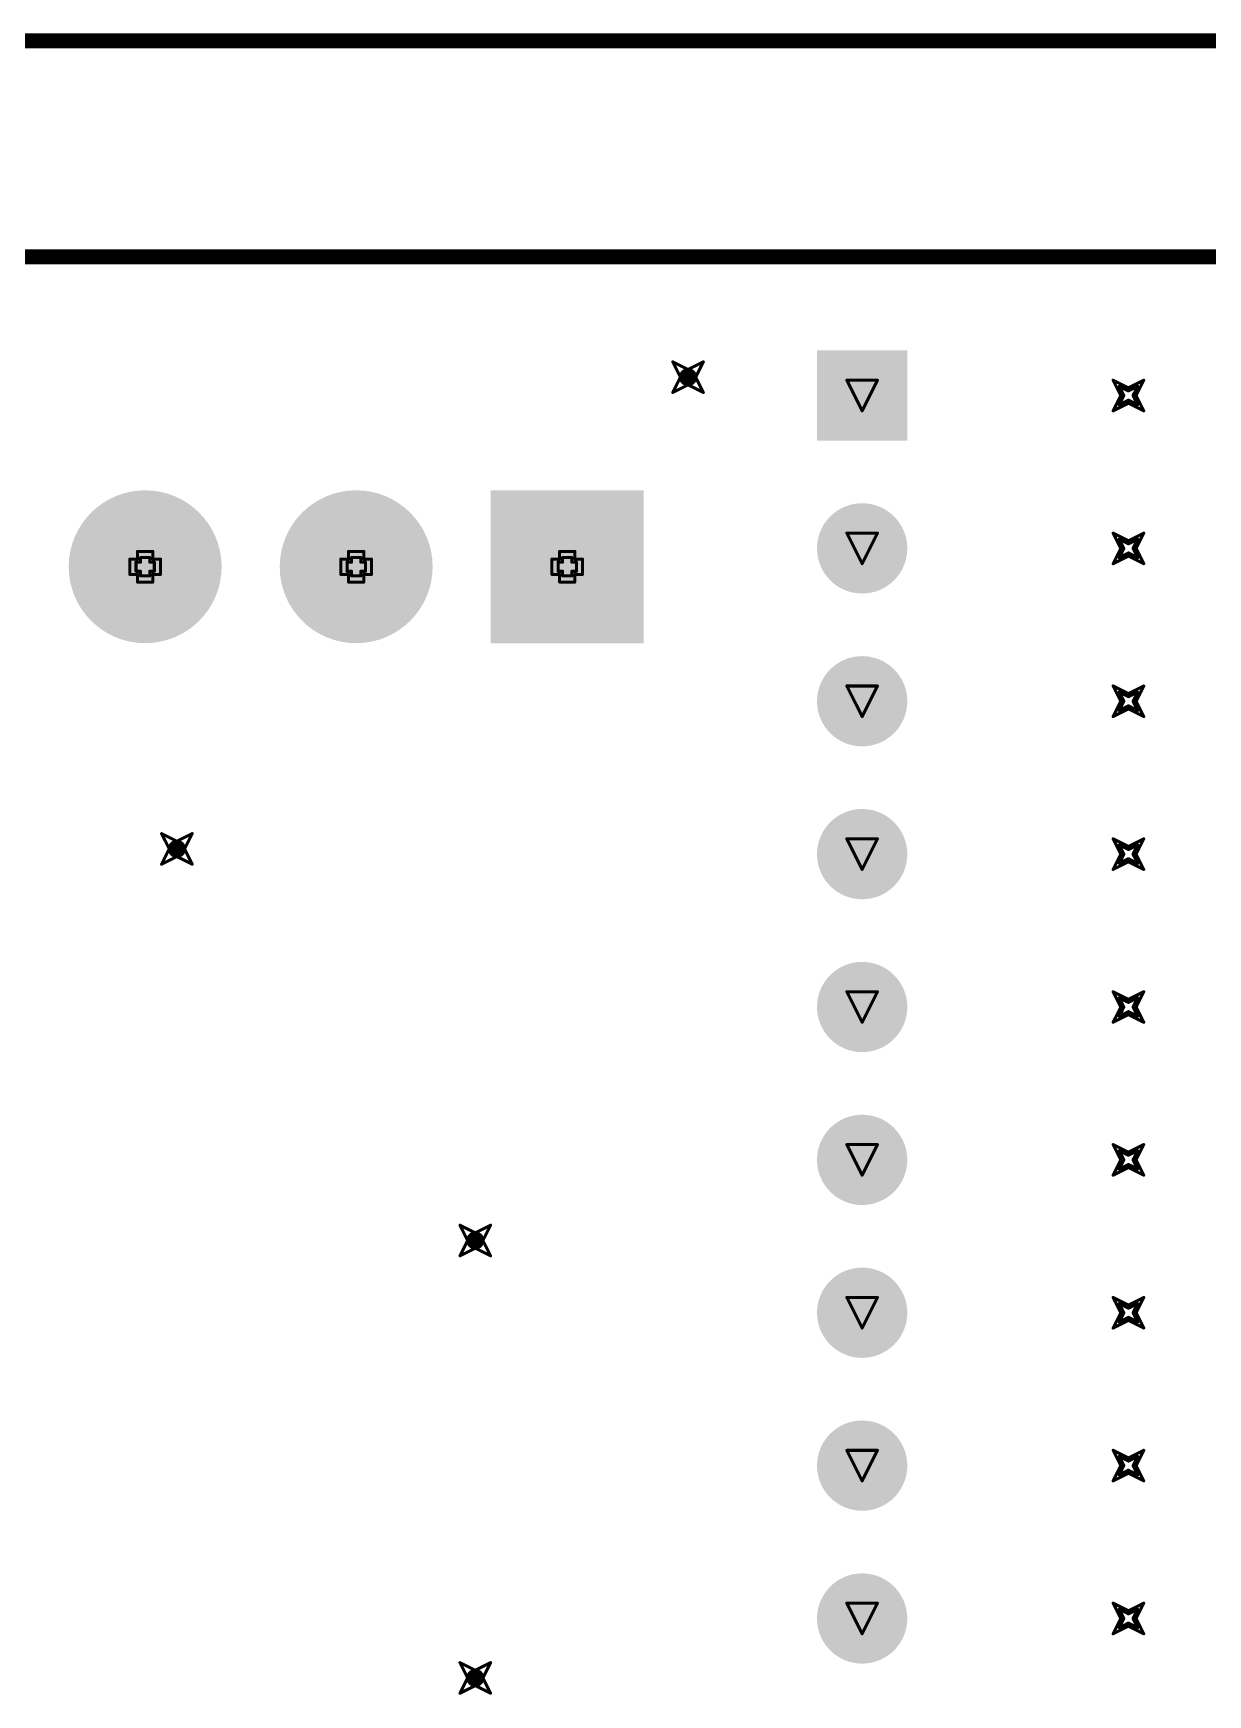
# Model space of a CAD drawing. Header units: millimetres. Extents: x -25 to 478, y -31 to 252.
# Drawn here: x 317.93 to 337.44, y 186.11 to 213.72 of the extents above; entities that cross this region are included whole.
import ezdxf

# ---------------------------------------------------------------- set-up
doc = ezdxf.new("R2010")
doc.units = ezdxf.units.MM
for name, color, linetype in [('DrillDrawing', 1, 'Continuous'), ('Mechanical1', 6, 'Continuous'), ('Mechanical2', 216, 'Continuous'), ('MultiLayer', 9, 'Continuous'), ('PadHoleLayer', 156, 'Continuous'), ('ViaHoleLayer', 16, 'Continuous')]:
    doc.layers.add(name, color=color, linetype=linetype)

# ---------------------------------------------------------------- blocks, each defined once
blk = doc.blocks.new('HDR1X15_504')
at = {"layer": 'MultiLayer'}
blk.add_hatch(color=9, dxfattribs=at).paths.add_polyline_path([(-0.75, 0.75), (0.75, 0.75), (0.75, -0.75), (-0.75, -0.75)])
h = blk.add_hatch(color=9, dxfattribs=at)
edge = h.paths.add_edge_path()
edge.add_arc((2.54, 0), 0.75, 0, 360)
h = blk.add_hatch(color=9, dxfattribs=at)
edge = h.paths.add_edge_path()
edge.add_arc((5.08, 0), 0.75, 0, 360)
h = blk.add_hatch(color=9, dxfattribs=at)
edge = h.paths.add_edge_path()
edge.add_arc((7.62, 0), 0.75, 0, 360)
h = blk.add_hatch(color=9, dxfattribs=at)
edge = h.paths.add_edge_path()
edge.add_arc((10.16, 0), 0.75, 0, 360)
h = blk.add_hatch(color=9, dxfattribs=at)
edge = h.paths.add_edge_path()
edge.add_arc((12.7, 0), 0.75, 0, 360)
h = blk.add_hatch(color=9, dxfattribs=at)
edge = h.paths.add_edge_path()
edge.add_arc((15.24, 0), 0.75, 0, 360)
h = blk.add_hatch(color=9, dxfattribs=at)
edge = h.paths.add_edge_path()
edge.add_arc((17.78, 0), 0.75, 0, 360)
h = blk.add_hatch(color=9, dxfattribs=at)
edge = h.paths.add_edge_path()
edge.add_arc((20.32, 0), 0.75, 0, 360)
at = {"layer": 'PadHoleLayer'}
h = blk.add_hatch(color=156, dxfattribs=at)
edge = h.paths.add_edge_path()
edge.add_arc((0, 0), 0.45, 0, 360)
h = blk.add_hatch(color=156, dxfattribs=at)
edge = h.paths.add_edge_path()
edge.add_arc((2.54, 0), 0.45, 0, 360)
h = blk.add_hatch(color=156, dxfattribs=at)
edge = h.paths.add_edge_path()
edge.add_arc((5.08, 0), 0.45, 0, 360)
h = blk.add_hatch(color=156, dxfattribs=at)
edge = h.paths.add_edge_path()
edge.add_arc((7.62, 0), 0.45, 0, 360)
h = blk.add_hatch(color=156, dxfattribs=at)
edge = h.paths.add_edge_path()
edge.add_arc((10.16, 0), 0.45, 0, 360)
h = blk.add_hatch(color=156, dxfattribs=at)
edge = h.paths.add_edge_path()
edge.add_arc((12.7, 0), 0.45, 0, 360)
h = blk.add_hatch(color=156, dxfattribs=at)
edge = h.paths.add_edge_path()
edge.add_arc((15.24, 0), 0.45, 0, 360)
h = blk.add_hatch(color=156, dxfattribs=at)
edge = h.paths.add_edge_path()
edge.add_arc((17.78, 0), 0.45, 0, 360)
h = blk.add_hatch(color=156, dxfattribs=at)
edge = h.paths.add_edge_path()
edge.add_arc((20.32, 0), 0.45, 0, 360)
blk = doc.blocks.new('TERM_BLK_ED555_3DS_505')
at = {"layer": 'MultiLayer'}
blk.add_hatch(color=9, dxfattribs=at).paths.add_polyline_path([(-1.27, 1.27), (1.27, 1.27), (1.27, -1.27), (-1.27, -1.27)])
h = blk.add_hatch(color=9, dxfattribs=at)
edge = h.paths.add_edge_path()
edge.add_arc((3.505, 0), 1.27, 0, 360)
h = blk.add_hatch(color=9, dxfattribs=at)
edge = h.paths.add_edge_path()
edge.add_arc((7.01, 0), 1.27, 0, 360)
at = {"layer": 'PadHoleLayer'}
h = blk.add_hatch(color=156, dxfattribs=at)
edge = h.paths.add_edge_path()
edge.add_arc((0, 0), 0.635, 0, 360)
h = blk.add_hatch(color=156, dxfattribs=at)
edge = h.paths.add_edge_path()
edge.add_arc((3.505, 0), 0.635, 0, 360)
h = blk.add_hatch(color=156, dxfattribs=at)
edge = h.paths.add_edge_path()
edge.add_arc((7.01, 0), 0.635, 0, 360)
blk = doc.blocks.new('ESP32_LOLIN32_V1_506')
at = {"layer": 'PadHoleLayer'}
h = blk.add_hatch(color=156, dxfattribs=at)
edge = h.paths.add_edge_path()
edge.add_arc((0, 0), 0.55, 0, 360)
h = blk.add_hatch(color=156, dxfattribs=at)
edge = h.paths.add_edge_path()
edge.add_arc((0, -2.54), 0.55, 0, 360)
h = blk.add_hatch(color=156, dxfattribs=at)
edge = h.paths.add_edge_path()
edge.add_arc((0, -5.08), 0.55, 0, 360)
h = blk.add_hatch(color=156, dxfattribs=at)
edge = h.paths.add_edge_path()
edge.add_arc((0, -7.62), 0.55, 0, 360)
h = blk.add_hatch(color=156, dxfattribs=at)
edge = h.paths.add_edge_path()
edge.add_arc((0, -10.16), 0.55, 0, 360)
h = blk.add_hatch(color=156, dxfattribs=at)
edge = h.paths.add_edge_path()
edge.add_arc((0, -12.7), 0.55, 0, 360)
h = blk.add_hatch(color=156, dxfattribs=at)
edge = h.paths.add_edge_path()
edge.add_arc((0, -15.24), 0.55, 0, 360)
h = blk.add_hatch(color=156, dxfattribs=at)
edge = h.paths.add_edge_path()
edge.add_arc((0, -17.78), 0.55, 0, 360)
h = blk.add_hatch(color=156, dxfattribs=at)
edge = h.paths.add_edge_path()
edge.add_arc((0, -20.32), 0.55, 0, 360)

msp = doc.modelspace()

# ---------------------------------------------------------------- hatches: boundary and pattern name
at = {"layer": 'ViaHoleLayer'}
h = msp.add_hatch(color=16, dxfattribs=at)
edge = h.paths.add_edge_path()
edge.add_arc((328.803, 208.001), 0.15, 0, 360)
h = msp.add_hatch(color=16, dxfattribs=at)
edge = h.paths.add_edge_path()
edge.add_arc((320.313, 200.163), 0.15, 0, 360)
h = msp.add_hatch(color=16, dxfattribs=at)
edge = h.paths.add_edge_path()
edge.add_arc((325.269, 193.656), 0.15, 0, 360)
h = msp.add_hatch(color=16, dxfattribs=at)
edge = h.paths.add_edge_path()
edge.add_arc((325.269, 186.388), 0.15, 0, 360)

# ---------------------------------------------------------------- linework, layer by layer
at = {"layer": 'DrillDrawing', "const_width": 0.0508}
for points in [[(328.549, 208.255), (328.803, 208.128)], [(328.549, 208.255), (328.676, 208.001)], [(328.803, 208.128), (329.057, 208.255)], [(328.93, 208.001), (329.057, 208.255)], [(328.549, 207.747), (328.676, 208.001)], [(328.549, 207.747), (328.803, 207.874)], [(328.803, 207.874), (329.057, 207.747)], [(328.93, 208.001), (329.057, 207.747)], [(331.441, 207.95), (331.949, 207.95)], [(331.441, 207.95), (331.695, 207.442)], [(331.695, 207.442), (331.949, 207.95)], [(335.864, 207.95), (336.118, 207.823)], [(335.864, 207.95), (335.991, 207.696)], [(336.118, 207.823), (336.372, 207.95)], [(336.245, 207.696), (336.372, 207.95)], [(335.864, 207.442), (335.991, 207.696)], [(335.966, 207.848), (336.118, 207.772)], [(335.966, 207.848), (336.042, 207.696)], [(335.966, 207.543), (336.042, 207.696)], [(335.966, 207.543), (336.118, 207.62)], [(336.118, 207.772), (336.271, 207.848)], [(336.118, 207.62), (336.271, 207.543)], [(336.194, 207.696), (336.271, 207.848)], [(336.194, 207.696), (336.271, 207.543)], [(336.245, 207.696), (336.372, 207.442)], [(335.864, 207.442), (336.118, 207.569)], [(336.118, 207.569), (336.372, 207.442)], [(331.441, 205.41), (331.949, 205.41)], [(331.441, 205.41), (331.695, 204.902)], [(331.695, 204.902), (331.949, 205.41)], [(335.864, 205.41), (336.118, 205.283)], [(335.864, 205.41), (335.991, 205.156)], [(336.118, 205.283), (336.372, 205.41)], [(336.245, 205.156), (336.372, 205.41)], [(319.659, 204.978), (319.659, 205.105)], [(319.659, 205.105), (319.913, 205.105)], [(319.913, 204.978), (319.913, 205.105)], [(323.164, 204.978), (323.164, 205.105)], [(323.164, 205.105), (323.418, 205.105)], [(323.418, 204.978), (323.418, 205.105)], [(326.669, 204.978), (326.669, 205.105)], [(326.669, 205.105), (326.923, 205.105)], [(326.923, 204.978), (326.923, 205.105)], [(335.864, 204.902), (335.991, 205.156)], [(335.966, 205.308), (336.118, 205.232)], [(335.966, 205.308), (336.042, 205.156)], [(335.966, 205.003), (336.042, 205.156)], [(336.118, 205.232), (336.271, 205.308)], [(336.194, 205.156), (336.271, 205.308)], [(336.194, 205.156), (336.271, 205.003)], [(336.245, 205.156), (336.372, 204.902)], [(319.532, 204.724), (319.532, 204.978)], [(319.532, 204.978), (319.659, 204.978)], [(319.634, 204.775), (319.634, 204.928)], [(319.634, 204.928), (319.71, 204.928)], [(319.71, 204.928), (319.71, 205.004)], [(319.71, 205.004), (319.862, 205.004)], [(319.862, 204.928), (319.862, 205.004)], [(319.862, 204.928), (319.938, 204.928)], [(319.913, 204.978), (320.04, 204.978)], [(319.938, 204.775), (319.938, 204.928)], [(320.04, 204.724), (320.04, 204.978)], [(323.037, 204.724), (323.037, 204.978)], [(323.037, 204.978), (323.164, 204.978)], [(323.139, 204.775), (323.139, 204.928)], [(323.139, 204.928), (323.215, 204.928)], [(323.215, 204.928), (323.215, 205.004)], [(323.215, 205.004), (323.367, 205.004)], [(323.367, 204.928), (323.367, 205.004)], [(323.367, 204.928), (323.444, 204.928)], [(323.418, 204.978), (323.545, 204.978)], [(323.444, 204.775), (323.444, 204.928)], [(323.545, 204.724), (323.545, 204.978)], [(326.542, 204.724), (326.542, 204.978)], [(326.542, 204.978), (326.669, 204.978)], [(326.644, 204.775), (326.644, 204.928)], [(326.644, 204.928), (326.72, 204.928)], [(326.72, 204.928), (326.72, 205.004)], [(326.72, 205.004), (326.873, 205.004)], [(326.873, 204.928), (326.873, 205.004)], [(326.873, 204.928), (326.949, 204.928)], [(326.923, 204.978), (327.05, 204.978)], [(326.949, 204.775), (326.949, 204.928)], [(327.05, 204.724), (327.05, 204.978)], [(335.864, 204.902), (336.118, 205.029)], [(335.966, 205.003), (336.118, 205.08)], [(336.118, 205.08), (336.271, 205.003)], [(336.118, 205.029), (336.372, 204.902)], [(319.532, 204.724), (319.659, 204.724)], [(319.634, 204.775), (319.71, 204.775)], [(319.659, 204.597), (319.659, 204.724)], [(319.659, 204.597), (319.913, 204.597)], [(319.71, 204.699), (319.71, 204.775)], [(319.71, 204.699), (319.862, 204.699)], [(319.862, 204.775), (319.938, 204.775)], [(319.862, 204.699), (319.862, 204.775)], [(319.913, 204.724), (320.04, 204.724)], [(319.913, 204.597), (319.913, 204.724)], [(323.037, 204.724), (323.164, 204.724)], [(323.139, 204.775), (323.215, 204.775)], [(323.164, 204.597), (323.164, 204.724)], [(323.164, 204.597), (323.418, 204.597)], [(323.215, 204.699), (323.215, 204.775)], [(323.215, 204.699), (323.367, 204.699)], [(323.367, 204.775), (323.444, 204.775)], [(323.367, 204.699), (323.367, 204.775)], [(323.418, 204.724), (323.545, 204.724)], [(323.418, 204.597), (323.418, 204.724)], [(326.542, 204.724), (326.669, 204.724)], [(326.644, 204.775), (326.72, 204.775)], [(326.669, 204.597), (326.669, 204.724)], [(326.669, 204.597), (326.923, 204.597)], [(326.72, 204.699), (326.72, 204.775)], [(326.72, 204.699), (326.873, 204.699)], [(326.873, 204.775), (326.949, 204.775)], [(326.873, 204.699), (326.873, 204.775)], [(326.923, 204.724), (327.05, 204.724)], [(326.923, 204.597), (326.923, 204.724)], [(331.441, 202.87), (331.949, 202.87)], [(331.441, 202.87), (331.695, 202.362)], [(331.695, 202.362), (331.949, 202.87)], [(335.864, 202.87), (336.118, 202.743)], [(335.864, 202.87), (335.991, 202.616)], [(335.864, 202.362), (335.991, 202.616)], [(335.966, 202.768), (336.118, 202.692)], [(335.966, 202.768), (336.042, 202.616)], [(335.966, 202.463), (336.042, 202.616)], [(336.118, 202.743), (336.372, 202.87)], [(336.118, 202.692), (336.271, 202.768)], [(336.194, 202.616), (336.271, 202.768)], [(336.194, 202.616), (336.271, 202.463)], [(336.245, 202.616), (336.372, 202.87)], [(336.245, 202.616), (336.372, 202.362)], [(335.864, 202.362), (336.118, 202.489)], [(335.966, 202.463), (336.118, 202.54)], [(336.118, 202.54), (336.271, 202.463)], [(336.118, 202.489), (336.372, 202.362)], [(320.059, 200.417), (320.313, 200.29)], [(320.059, 200.417), (320.186, 200.163)], [(320.313, 200.29), (320.567, 200.417)], [(320.44, 200.163), (320.567, 200.417)], [(320.059, 199.909), (320.186, 200.163)], [(320.44, 200.163), (320.567, 199.909)], [(331.441, 200.33), (331.949, 200.33)], [(331.441, 200.33), (331.695, 199.822)], [(331.695, 199.822), (331.949, 200.33)], [(335.864, 200.33), (336.118, 200.203)], [(335.864, 200.33), (335.991, 200.076)], [(335.966, 200.228), (336.118, 200.152)], [(335.966, 200.228), (336.042, 200.076)], [(336.118, 200.203), (336.372, 200.33)], [(336.118, 200.152), (336.271, 200.228)], [(336.194, 200.076), (336.271, 200.228)], [(336.245, 200.076), (336.372, 200.33)], [(320.059, 199.909), (320.313, 200.036)], [(320.313, 200.036), (320.567, 199.909)], [(335.864, 199.822), (335.991, 200.076)], [(335.864, 199.822), (336.118, 199.949)], [(335.966, 199.923), (336.042, 200.076)], [(335.966, 199.923), (336.118, 200)], [(336.118, 200), (336.271, 199.923)], [(336.118, 199.949), (336.372, 199.822)], [(336.194, 200.076), (336.271, 199.923)], [(336.245, 200.076), (336.372, 199.822)], [(331.441, 197.79), (331.949, 197.79)], [(331.441, 197.79), (331.695, 197.282)], [(331.695, 197.282), (331.949, 197.79)], [(335.864, 197.79), (336.118, 197.663)], [(335.864, 197.79), (335.991, 197.536)], [(335.966, 197.688), (336.118, 197.612)], [(335.966, 197.688), (336.042, 197.536)], [(336.118, 197.663), (336.372, 197.79)], [(336.118, 197.612), (336.271, 197.688)], [(336.194, 197.536), (336.271, 197.688)], [(336.245, 197.536), (336.372, 197.79)], [(335.864, 197.282), (335.991, 197.536)], [(335.864, 197.282), (336.118, 197.409)], [(335.966, 197.383), (336.042, 197.536)], [(335.966, 197.383), (336.118, 197.46)], [(336.118, 197.46), (336.271, 197.383)], [(336.118, 197.409), (336.372, 197.282)], [(336.194, 197.536), (336.271, 197.383)], [(336.245, 197.536), (336.372, 197.282)], [(331.441, 195.25), (331.949, 195.25)], [(331.441, 195.25), (331.695, 194.742)], [(331.695, 194.742), (331.949, 195.25)], [(335.864, 195.25), (336.118, 195.123)], [(335.864, 195.25), (335.991, 194.996)], [(336.118, 195.123), (336.372, 195.25)], [(336.245, 194.996), (336.372, 195.25)], [(335.864, 194.742), (335.991, 194.996)], [(335.966, 195.148), (336.118, 195.072)], [(335.966, 195.148), (336.042, 194.996)], [(335.966, 194.843), (336.042, 194.996)], [(335.966, 194.843), (336.118, 194.92)], [(336.118, 195.072), (336.271, 195.148)], [(336.118, 194.92), (336.271, 194.843)], [(336.194, 194.996), (336.271, 195.148)], [(336.194, 194.996), (336.271, 194.843)], [(336.245, 194.996), (336.372, 194.742)], [(335.864, 194.742), (336.118, 194.869)], [(336.118, 194.869), (336.372, 194.742)], [(325.015, 193.91), (325.269, 193.783)], [(325.015, 193.91), (325.142, 193.656)], [(325.269, 193.783), (325.523, 193.91)], [(325.396, 193.656), (325.523, 193.91)], [(325.015, 193.402), (325.142, 193.656)], [(325.015, 193.402), (325.269, 193.529)], [(325.269, 193.529), (325.523, 193.402)], [(325.396, 193.656), (325.523, 193.402)], [(331.441, 192.71), (331.949, 192.71)], [(331.441, 192.71), (331.695, 192.202)], [(331.695, 192.202), (331.949, 192.71)], [(335.864, 192.71), (336.118, 192.583)], [(335.864, 192.71), (335.991, 192.456)], [(336.118, 192.583), (336.372, 192.71)], [(336.245, 192.456), (336.372, 192.71)], [(335.864, 192.202), (335.991, 192.456)], [(335.966, 192.608), (336.118, 192.532)], [(335.966, 192.608), (336.042, 192.456)], [(335.966, 192.303), (336.042, 192.456)], [(336.118, 192.532), (336.271, 192.608)], [(336.194, 192.456), (336.271, 192.608)], [(336.194, 192.456), (336.271, 192.303)], [(336.245, 192.456), (336.372, 192.202)], [(335.864, 192.202), (336.118, 192.329)], [(335.966, 192.303), (336.118, 192.38)], [(336.118, 192.38), (336.271, 192.303)], [(336.118, 192.329), (336.372, 192.202)], [(331.441, 190.17), (331.949, 190.17)], [(331.441, 190.17), (331.695, 189.662)], [(331.695, 189.662), (331.949, 190.17)], [(335.864, 190.17), (336.118, 190.043)], [(335.864, 190.17), (335.991, 189.916)], [(335.864, 189.662), (335.991, 189.916)], [(335.966, 190.068), (336.118, 189.992)], [(335.966, 190.068), (336.042, 189.916)], [(335.966, 189.763), (336.042, 189.916)], [(336.118, 190.043), (336.372, 190.17)], [(336.118, 189.992), (336.271, 190.068)], [(336.194, 189.916), (336.271, 190.068)], [(336.194, 189.916), (336.271, 189.763)], [(336.245, 189.916), (336.372, 190.17)], [(336.245, 189.916), (336.372, 189.662)], [(335.864, 189.662), (336.118, 189.789)], [(335.966, 189.763), (336.118, 189.84)], [(336.118, 189.84), (336.271, 189.763)], [(336.118, 189.789), (336.372, 189.662)], [(331.441, 187.63), (331.949, 187.63)], [(331.441, 187.63), (331.695, 187.122)], [(331.695, 187.122), (331.949, 187.63)], [(335.864, 187.63), (336.118, 187.503)], [(335.864, 187.63), (335.991, 187.376)], [(335.966, 187.528), (336.118, 187.452)], [(335.966, 187.528), (336.042, 187.376)], [(336.118, 187.503), (336.372, 187.63)], [(336.118, 187.452), (336.271, 187.528)], [(336.194, 187.376), (336.271, 187.528)], [(336.245, 187.376), (336.372, 187.63)], [(335.864, 187.122), (335.991, 187.376)], [(335.864, 187.122), (336.118, 187.249)], [(335.966, 187.223), (336.042, 187.376)], [(335.966, 187.223), (336.118, 187.3)], [(336.118, 187.3), (336.271, 187.223)], [(336.118, 187.249), (336.372, 187.122)], [(336.194, 187.376), (336.271, 187.223)], [(336.245, 187.376), (336.372, 187.122)], [(325.015, 186.642), (325.269, 186.515)], [(325.015, 186.642), (325.142, 186.388)], [(325.269, 186.515), (325.523, 186.642)], [(325.396, 186.388), (325.523, 186.642)], [(325.015, 186.134), (325.142, 186.388)], [(325.396, 186.388), (325.523, 186.134)], [(325.015, 186.134), (325.269, 186.261)], [(325.269, 186.261), (325.523, 186.134)]]:
    msp.add_lwpolyline(points, dxfattribs=at)
at = {"layer": 'DrillDrawing', "const_width": 0.0254}
for points in [[(328.536, 208.255, 1), (328.562, 208.255, 1)], [(328.536, 208.255, 1), (328.562, 208.255, 1)], [(329.044, 208.255, 1), (329.07, 208.255, 1)], [(329.044, 208.255, 1), (329.07, 208.255, 1)], [(328.663, 208.001, 1), (328.689, 208.001, 1)], [(328.663, 208.001, 1), (328.689, 208.001, 1)], [(328.79, 208.128, 1), (328.816, 208.128, 1)], [(328.79, 208.128, 1), (328.816, 208.128, 1)], [(328.79, 207.874, 1), (328.816, 207.874, 1)], [(328.79, 207.874, 1), (328.816, 207.874, 1)], [(328.917, 208.001, 1), (328.943, 208.001, 1)], [(328.917, 208.001, 1), (328.943, 208.001, 1)], [(331.428, 207.95, 1), (331.453, 207.95, 1)], [(331.428, 207.95, 1), (331.453, 207.95, 1)], [(331.936, 207.95, 1), (331.961, 207.95, 1)], [(331.936, 207.95, 1), (331.961, 207.95, 1)], [(335.851, 207.95, 1), (335.877, 207.95, 1)], [(335.851, 207.95, 1), (335.877, 207.95, 1)], [(336.36, 207.95, 1), (336.385, 207.95, 1)], [(336.36, 207.95, 1), (336.385, 207.95, 1)], [(328.536, 207.747, 1), (328.562, 207.747, 1)], [(328.536, 207.747, 1), (328.562, 207.747, 1)], [(329.044, 207.747, 1), (329.07, 207.747, 1)], [(329.044, 207.747, 1), (329.07, 207.747, 1)], [(335.953, 207.848, 1), (335.978, 207.848, 1)], [(335.953, 207.848, 1), (335.978, 207.848, 1)], [(335.978, 207.696, 1), (336.004, 207.696, 1)], [(335.978, 207.696, 1), (336.004, 207.696, 1)], [(336.029, 207.696, 1), (336.055, 207.696, 1)], [(336.029, 207.696, 1), (336.055, 207.696, 1)], [(336.106, 207.823, 1), (336.131, 207.823, 1)], [(336.106, 207.823, 1), (336.131, 207.823, 1)], [(336.106, 207.772, 1), (336.131, 207.772, 1)], [(336.106, 207.772, 1), (336.131, 207.772, 1)], [(336.106, 207.62, 1), (336.131, 207.62, 1)], [(336.106, 207.62, 1), (336.131, 207.62, 1)], [(336.182, 207.696, 1), (336.207, 207.696, 1)], [(336.182, 207.696, 1), (336.207, 207.696, 1)], [(336.233, 207.696, 1), (336.258, 207.696, 1)], [(336.233, 207.696, 1), (336.258, 207.696, 1)], [(336.258, 207.848, 1), (336.283, 207.848, 1)], [(336.258, 207.848, 1), (336.283, 207.848, 1)], [(331.682, 207.442, 1), (331.707, 207.442, 1)], [(331.682, 207.442, 1), (331.707, 207.442, 1)], [(335.851, 207.442, 1), (335.877, 207.442, 1)], [(335.851, 207.442, 1), (335.877, 207.442, 1)], [(335.953, 207.543, 1), (335.978, 207.543, 1)], [(335.953, 207.543, 1), (335.978, 207.543, 1)], [(336.106, 207.569, 1), (336.131, 207.569, 1)], [(336.106, 207.569, 1), (336.131, 207.569, 1)], [(336.258, 207.543, 1), (336.283, 207.543, 1)], [(336.258, 207.543, 1), (336.283, 207.543, 1)], [(336.36, 207.442, 1), (336.385, 207.442, 1)], [(336.36, 207.442, 1), (336.385, 207.442, 1)], [(331.428, 205.41, 1), (331.453, 205.41, 1)], [(331.428, 205.41, 1), (331.453, 205.41, 1)], [(331.936, 205.41, 1), (331.961, 205.41, 1)], [(331.936, 205.41, 1), (331.961, 205.41, 1)], [(335.851, 205.41, 1), (335.877, 205.41, 1)], [(335.851, 205.41, 1), (335.877, 205.41, 1)], [(336.36, 205.41, 1), (336.385, 205.41, 1)], [(336.36, 205.41, 1), (336.385, 205.41, 1)], [(319.646, 205.105, 1), (319.672, 205.105, 1)], [(319.646, 205.105, 1), (319.672, 205.105, 1)], [(319.9, 205.105, 1), (319.926, 205.105, 1)], [(319.9, 205.105, 1), (319.926, 205.105, 1)], [(323.151, 205.105, 1), (323.177, 205.105, 1)], [(323.151, 205.105, 1), (323.177, 205.105, 1)], [(323.406, 205.105, 1), (323.431, 205.105, 1)], [(323.406, 205.105, 1), (323.431, 205.105, 1)], [(326.657, 205.105, 1), (326.682, 205.105, 1)], [(326.657, 205.105, 1), (326.682, 205.105, 1)], [(326.911, 205.105, 1), (326.936, 205.105, 1)], [(326.911, 205.105, 1), (326.936, 205.105, 1)], [(335.953, 205.308, 1), (335.978, 205.308, 1)], [(335.953, 205.308, 1), (335.978, 205.308, 1)], [(335.978, 205.156, 1), (336.004, 205.156, 1)], [(335.978, 205.156, 1), (336.004, 205.156, 1)], [(336.029, 205.156, 1), (336.055, 205.156, 1)], [(336.029, 205.156, 1), (336.055, 205.156, 1)], [(336.106, 205.283, 1), (336.131, 205.283, 1)], [(336.106, 205.283, 1), (336.131, 205.283, 1)], [(336.106, 205.232, 1), (336.131, 205.232, 1)], [(336.106, 205.232, 1), (336.131, 205.232, 1)], [(336.182, 205.156, 1), (336.207, 205.156, 1)], [(336.182, 205.156, 1), (336.207, 205.156, 1)], [(336.233, 205.156, 1), (336.258, 205.156, 1)], [(336.233, 205.156, 1), (336.258, 205.156, 1)], [(336.258, 205.308, 1), (336.283, 205.308, 1)], [(336.258, 205.308, 1), (336.283, 205.308, 1)], [(319.519, 204.978, 1), (319.545, 204.978, 1)], [(319.519, 204.978, 1), (319.545, 204.978, 1)], [(319.621, 204.928, 1), (319.646, 204.928, 1)], [(319.621, 204.928, 1), (319.646, 204.928, 1)], [(319.646, 204.978, 1), (319.672, 204.978, 1)], [(319.646, 204.978, 1), (319.672, 204.978, 1)], [(319.697, 205.004, 1), (319.723, 205.004, 1)], [(319.697, 205.004, 1), (319.723, 205.004, 1)], [(319.697, 204.928, 1), (319.723, 204.928, 1)], [(319.697, 204.928, 1), (319.723, 204.928, 1)], [(319.849, 205.004, 1), (319.875, 205.004, 1)], [(319.849, 205.004, 1), (319.875, 205.004, 1)], [(319.849, 204.928, 1), (319.875, 204.928, 1)], [(319.849, 204.928, 1), (319.875, 204.928, 1)], [(319.9, 204.978, 1), (319.926, 204.978, 1)], [(319.9, 204.978, 1), (319.926, 204.978, 1)], [(319.926, 204.928, 1), (319.951, 204.928, 1)], [(319.926, 204.928, 1), (319.951, 204.928, 1)], [(320.027, 204.978, 1), (320.053, 204.978, 1)], [(320.027, 204.978, 1), (320.053, 204.978, 1)], [(323.024, 204.978, 1), (323.05, 204.978, 1)], [(323.024, 204.978, 1), (323.05, 204.978, 1)], [(323.126, 204.928, 1), (323.151, 204.928, 1)], [(323.126, 204.928, 1), (323.151, 204.928, 1)], [(323.151, 204.978, 1), (323.177, 204.978, 1)], [(323.151, 204.978, 1), (323.177, 204.978, 1)], [(323.202, 205.004, 1), (323.228, 205.004, 1)], [(323.202, 205.004, 1), (323.228, 205.004, 1)], [(323.202, 204.928, 1), (323.228, 204.928, 1)], [(323.202, 204.928, 1), (323.228, 204.928, 1)], [(323.355, 205.004, 1), (323.38, 205.004, 1)], [(323.355, 205.004, 1), (323.38, 205.004, 1)], [(323.355, 204.928, 1), (323.38, 204.928, 1)], [(323.355, 204.928, 1), (323.38, 204.928, 1)], [(323.406, 204.978, 1), (323.431, 204.978, 1)], [(323.406, 204.978, 1), (323.431, 204.978, 1)], [(323.431, 204.928, 1), (323.456, 204.928, 1)], [(323.431, 204.928, 1), (323.456, 204.928, 1)], [(323.533, 204.978, 1), (323.558, 204.978, 1)], [(323.533, 204.978, 1), (323.558, 204.978, 1)], [(326.53, 204.978, 1), (326.555, 204.978, 1)], [(326.53, 204.978, 1), (326.555, 204.978, 1)], [(326.631, 204.928, 1), (326.657, 204.928, 1)], [(326.631, 204.928, 1), (326.657, 204.928, 1)], [(326.657, 204.978, 1), (326.682, 204.978, 1)], [(326.657, 204.978, 1), (326.682, 204.978, 1)], [(326.707, 205.004, 1), (326.733, 205.004, 1)], [(326.707, 205.004, 1), (326.733, 205.004, 1)], [(326.707, 204.928, 1), (326.733, 204.928, 1)], [(326.707, 204.928, 1), (326.733, 204.928, 1)], [(326.86, 205.004, 1), (326.885, 205.004, 1)], [(326.86, 205.004, 1), (326.885, 205.004, 1)], [(326.86, 204.928, 1), (326.885, 204.928, 1)], [(326.86, 204.928, 1), (326.885, 204.928, 1)], [(326.911, 204.978, 1), (326.936, 204.978, 1)], [(326.911, 204.978, 1), (326.936, 204.978, 1)], [(326.936, 204.928, 1), (326.962, 204.928, 1)], [(326.936, 204.928, 1), (326.962, 204.928, 1)], [(327.038, 204.978, 1), (327.063, 204.978, 1)], [(327.038, 204.978, 1), (327.063, 204.978, 1)], [(331.682, 204.902, 1), (331.707, 204.902, 1)], [(331.682, 204.902, 1), (331.707, 204.902, 1)], [(335.851, 204.902, 1), (335.877, 204.902, 1)], [(335.851, 204.902, 1), (335.877, 204.902, 1)], [(335.953, 205.003, 1), (335.978, 205.003, 1)], [(335.953, 205.003, 1), (335.978, 205.003, 1)], [(336.106, 205.08, 1), (336.131, 205.08, 1)], [(336.106, 205.08, 1), (336.131, 205.08, 1)], [(336.106, 205.029, 1), (336.131, 205.029, 1)], [(336.106, 205.029, 1), (336.131, 205.029, 1)], [(336.258, 205.003, 1), (336.283, 205.003, 1)], [(336.258, 205.003, 1), (336.283, 205.003, 1)], [(336.36, 204.902, 1), (336.385, 204.902, 1)], [(336.36, 204.902, 1), (336.385, 204.902, 1)], [(319.519, 204.724, 1), (319.545, 204.724, 1)], [(319.519, 204.724, 1), (319.545, 204.724, 1)], [(319.621, 204.775, 1), (319.646, 204.775, 1)], [(319.621, 204.775, 1), (319.646, 204.775, 1)], [(319.646, 204.724, 1), (319.672, 204.724, 1)], [(319.646, 204.724, 1), (319.672, 204.724, 1)], [(319.646, 204.597, 1), (319.672, 204.597, 1)], [(319.646, 204.597, 1), (319.672, 204.597, 1)], [(319.697, 204.775, 1), (319.723, 204.775, 1)], [(319.697, 204.775, 1), (319.723, 204.775, 1)], [(319.697, 204.699, 1), (319.723, 204.699, 1)], [(319.697, 204.699, 1), (319.723, 204.699, 1)], [(319.849, 204.775, 1), (319.875, 204.775, 1)], [(319.849, 204.775, 1), (319.875, 204.775, 1)], [(319.849, 204.699, 1), (319.875, 204.699, 1)], [(319.849, 204.699, 1), (319.875, 204.699, 1)], [(319.9, 204.724, 1), (319.926, 204.724, 1)], [(319.9, 204.724, 1), (319.926, 204.724, 1)], [(319.9, 204.597, 1), (319.926, 204.597, 1)], [(319.9, 204.597, 1), (319.926, 204.597, 1)], [(319.926, 204.775, 1), (319.951, 204.775, 1)], [(319.926, 204.775, 1), (319.951, 204.775, 1)], [(320.027, 204.724, 1), (320.053, 204.724, 1)], [(320.027, 204.724, 1), (320.053, 204.724, 1)], [(323.024, 204.724, 1), (323.05, 204.724, 1)], [(323.024, 204.724, 1), (323.05, 204.724, 1)], [(323.126, 204.775, 1), (323.151, 204.775, 1)], [(323.126, 204.775, 1), (323.151, 204.775, 1)], [(323.151, 204.724, 1), (323.177, 204.724, 1)], [(323.151, 204.724, 1), (323.177, 204.724, 1)], [(323.151, 204.597, 1), (323.177, 204.597, 1)], [(323.151, 204.597, 1), (323.177, 204.597, 1)], [(323.202, 204.775, 1), (323.228, 204.775, 1)], [(323.202, 204.775, 1), (323.228, 204.775, 1)], [(323.202, 204.699, 1), (323.228, 204.699, 1)], [(323.202, 204.699, 1), (323.228, 204.699, 1)], [(323.355, 204.775, 1), (323.38, 204.775, 1)], [(323.355, 204.775, 1), (323.38, 204.775, 1)], [(323.355, 204.699, 1), (323.38, 204.699, 1)], [(323.355, 204.699, 1), (323.38, 204.699, 1)], [(323.406, 204.724, 1), (323.431, 204.724, 1)], [(323.406, 204.724, 1), (323.431, 204.724, 1)], [(323.406, 204.597, 1), (323.431, 204.597, 1)], [(323.406, 204.597, 1), (323.431, 204.597, 1)], [(323.431, 204.775, 1), (323.456, 204.775, 1)], [(323.431, 204.775, 1), (323.456, 204.775, 1)], [(323.533, 204.724, 1), (323.558, 204.724, 1)], [(323.533, 204.724, 1), (323.558, 204.724, 1)], [(326.53, 204.724, 1), (326.555, 204.724, 1)], [(326.53, 204.724, 1), (326.555, 204.724, 1)], [(326.631, 204.775, 1), (326.657, 204.775, 1)], [(326.631, 204.775, 1), (326.657, 204.775, 1)], [(326.657, 204.724, 1), (326.682, 204.724, 1)], [(326.657, 204.724, 1), (326.682, 204.724, 1)], [(326.657, 204.597, 1), (326.682, 204.597, 1)], [(326.657, 204.597, 1), (326.682, 204.597, 1)], [(326.707, 204.775, 1), (326.733, 204.775, 1)], [(326.707, 204.775, 1), (326.733, 204.775, 1)], [(326.707, 204.699, 1), (326.733, 204.699, 1)], [(326.707, 204.699, 1), (326.733, 204.699, 1)], [(326.86, 204.775, 1), (326.885, 204.775, 1)], [(326.86, 204.775, 1), (326.885, 204.775, 1)], [(326.86, 204.699, 1), (326.885, 204.699, 1)], [(326.86, 204.699, 1), (326.885, 204.699, 1)], [(326.911, 204.724, 1), (326.936, 204.724, 1)], [(326.911, 204.724, 1), (326.936, 204.724, 1)], [(326.911, 204.597, 1), (326.936, 204.597, 1)], [(326.911, 204.597, 1), (326.936, 204.597, 1)], [(326.936, 204.775, 1), (326.962, 204.775, 1)], [(326.936, 204.775, 1), (326.962, 204.775, 1)], [(327.038, 204.724, 1), (327.063, 204.724, 1)], [(327.038, 204.724, 1), (327.063, 204.724, 1)], [(331.428, 202.87, 1), (331.453, 202.87, 1)], [(331.428, 202.87, 1), (331.453, 202.87, 1)], [(331.936, 202.87, 1), (331.961, 202.87, 1)], [(331.936, 202.87, 1), (331.961, 202.87, 1)], [(335.851, 202.87, 1), (335.877, 202.87, 1)], [(335.851, 202.87, 1), (335.877, 202.87, 1)], [(335.953, 202.768, 1), (335.978, 202.768, 1)], [(335.953, 202.768, 1), (335.978, 202.768, 1)], [(335.978, 202.616, 1), (336.004, 202.616, 1)], [(335.978, 202.616, 1), (336.004, 202.616, 1)], [(336.029, 202.616, 1), (336.055, 202.616, 1)], [(336.029, 202.616, 1), (336.055, 202.616, 1)], [(336.106, 202.743, 1), (336.131, 202.743, 1)], [(336.106, 202.743, 1), (336.131, 202.743, 1)], [(336.106, 202.692, 1), (336.131, 202.692, 1)], [(336.106, 202.692, 1), (336.131, 202.692, 1)], [(336.182, 202.616, 1), (336.207, 202.616, 1)], [(336.182, 202.616, 1), (336.207, 202.616, 1)], [(336.233, 202.616, 1), (336.258, 202.616, 1)], [(336.233, 202.616, 1), (336.258, 202.616, 1)], [(336.258, 202.768, 1), (336.283, 202.768, 1)], [(336.258, 202.768, 1), (336.283, 202.768, 1)], [(336.36, 202.87, 1), (336.385, 202.87, 1)], [(336.36, 202.87, 1), (336.385, 202.87, 1)], [(331.682, 202.362, 1), (331.707, 202.362, 1)], [(331.682, 202.362, 1), (331.707, 202.362, 1)], [(335.851, 202.362, 1), (335.877, 202.362, 1)], [(335.851, 202.362, 1), (335.877, 202.362, 1)], [(335.953, 202.463, 1), (335.978, 202.463, 1)], [(335.953, 202.463, 1), (335.978, 202.463, 1)], [(336.106, 202.54, 1), (336.131, 202.54, 1)], [(336.106, 202.54, 1), (336.131, 202.54, 1)], [(336.106, 202.489, 1), (336.131, 202.489, 1)], [(336.106, 202.489, 1), (336.131, 202.489, 1)], [(336.258, 202.463, 1), (336.283, 202.463, 1)], [(336.258, 202.463, 1), (336.283, 202.463, 1)], [(336.36, 202.362, 1), (336.385, 202.362, 1)], [(336.36, 202.362, 1), (336.385, 202.362, 1)], [(320.046, 200.417, 1), (320.072, 200.417, 1)], [(320.046, 200.417, 1), (320.072, 200.417, 1)], [(320.554, 200.417, 1), (320.58, 200.417, 1)], [(320.554, 200.417, 1), (320.58, 200.417, 1)], [(320.173, 200.163, 1), (320.199, 200.163, 1)], [(320.173, 200.163, 1), (320.199, 200.163, 1)], [(320.3, 200.29, 1), (320.326, 200.29, 1)], [(320.3, 200.29, 1), (320.326, 200.29, 1)], [(320.427, 200.163, 1), (320.453, 200.163, 1)], [(320.427, 200.163, 1), (320.453, 200.163, 1)], [(331.428, 200.33, 1), (331.453, 200.33, 1)], [(331.428, 200.33, 1), (331.453, 200.33, 1)], [(331.936, 200.33, 1), (331.961, 200.33, 1)], [(331.936, 200.33, 1), (331.961, 200.33, 1)], [(335.851, 200.33, 1), (335.877, 200.33, 1)], [(335.851, 200.33, 1), (335.877, 200.33, 1)], [(335.953, 200.228, 1), (335.978, 200.228, 1)], [(335.953, 200.228, 1), (335.978, 200.228, 1)], [(336.106, 200.203, 1), (336.131, 200.203, 1)], [(336.106, 200.203, 1), (336.131, 200.203, 1)], [(336.106, 200.152, 1), (336.131, 200.152, 1)], [(336.106, 200.152, 1), (336.131, 200.152, 1)], [(336.258, 200.228, 1), (336.283, 200.228, 1)], [(336.258, 200.228, 1), (336.283, 200.228, 1)], [(336.36, 200.33, 1), (336.385, 200.33, 1)], [(336.36, 200.33, 1), (336.385, 200.33, 1)], [(320.046, 199.909, 1), (320.072, 199.909, 1)], [(320.046, 199.909, 1), (320.072, 199.909, 1)], [(320.3, 200.036, 1), (320.326, 200.036, 1)], [(320.3, 200.036, 1), (320.326, 200.036, 1)], [(320.554, 199.909, 1), (320.58, 199.909, 1)], [(320.554, 199.909, 1), (320.58, 199.909, 1)], [(335.953, 199.923, 1), (335.978, 199.923, 1)], [(335.953, 199.923, 1), (335.978, 199.923, 1)], [(335.978, 200.076, 1), (336.004, 200.076, 1)], [(335.978, 200.076, 1), (336.004, 200.076, 1)], [(336.029, 200.076, 1), (336.055, 200.076, 1)], [(336.029, 200.076, 1), (336.055, 200.076, 1)], [(336.106, 200, 1), (336.131, 200, 1)], [(336.106, 200, 1), (336.131, 200, 1)], [(336.106, 199.949, 1), (336.131, 199.949, 1)], [(336.106, 199.949, 1), (336.131, 199.949, 1)], [(336.182, 200.076, 1), (336.207, 200.076, 1)], [(336.182, 200.076, 1), (336.207, 200.076, 1)], [(336.233, 200.076, 1), (336.258, 200.076, 1)], [(336.233, 200.076, 1), (336.258, 200.076, 1)], [(336.258, 199.923, 1), (336.283, 199.923, 1)], [(336.258, 199.923, 1), (336.283, 199.923, 1)], [(331.682, 199.822, 1), (331.707, 199.822, 1)], [(331.682, 199.822, 1), (331.707, 199.822, 1)], [(335.851, 199.822, 1), (335.877, 199.822, 1)], [(335.851, 199.822, 1), (335.877, 199.822, 1)], [(336.36, 199.822, 1), (336.385, 199.822, 1)], [(336.36, 199.822, 1), (336.385, 199.822, 1)], [(331.428, 197.79, 1), (331.453, 197.79, 1)], [(331.428, 197.79, 1), (331.453, 197.79, 1)], [(331.936, 197.79, 1), (331.961, 197.79, 1)], [(331.936, 197.79, 1), (331.961, 197.79, 1)], [(335.851, 197.79, 1), (335.877, 197.79, 1)], [(335.851, 197.79, 1), (335.877, 197.79, 1)], [(335.953, 197.688, 1), (335.978, 197.688, 1)], [(335.953, 197.688, 1), (335.978, 197.688, 1)], [(336.106, 197.663, 1), (336.131, 197.663, 1)], [(336.106, 197.663, 1), (336.131, 197.663, 1)], [(336.258, 197.688, 1), (336.283, 197.688, 1)], [(336.258, 197.688, 1), (336.283, 197.688, 1)], [(336.36, 197.79, 1), (336.385, 197.79, 1)], [(336.36, 197.79, 1), (336.385, 197.79, 1)], [(335.953, 197.383, 1), (335.978, 197.383, 1)], [(335.953, 197.383, 1), (335.978, 197.383, 1)], [(335.978, 197.536, 1), (336.004, 197.536, 1)], [(335.978, 197.536, 1), (336.004, 197.536, 1)], [(336.029, 197.536, 1), (336.055, 197.536, 1)], [(336.029, 197.536, 1), (336.055, 197.536, 1)], [(336.106, 197.612, 1), (336.131, 197.612, 1)], [(336.106, 197.612, 1), (336.131, 197.612, 1)], [(336.106, 197.46, 1), (336.131, 197.46, 1)], [(336.106, 197.46, 1), (336.131, 197.46, 1)], [(336.106, 197.409, 1), (336.131, 197.409, 1)], [(336.106, 197.409, 1), (336.131, 197.409, 1)], [(336.182, 197.536, 1), (336.207, 197.536, 1)], [(336.182, 197.536, 1), (336.207, 197.536, 1)], [(336.233, 197.536, 1), (336.258, 197.536, 1)], [(336.233, 197.536, 1), (336.258, 197.536, 1)], [(336.258, 197.383, 1), (336.283, 197.383, 1)], [(336.258, 197.383, 1), (336.283, 197.383, 1)], [(331.682, 197.282, 1), (331.707, 197.282, 1)], [(331.682, 197.282, 1), (331.707, 197.282, 1)], [(335.851, 197.282, 1), (335.877, 197.282, 1)], [(335.851, 197.282, 1), (335.877, 197.282, 1)], [(336.36, 197.282, 1), (336.385, 197.282, 1)], [(336.36, 197.282, 1), (336.385, 197.282, 1)], [(331.428, 195.25, 1), (331.453, 195.25, 1)], [(331.428, 195.25, 1), (331.453, 195.25, 1)], [(331.936, 195.25, 1), (331.961, 195.25, 1)], [(331.936, 195.25, 1), (331.961, 195.25, 1)], [(335.851, 195.25, 1), (335.877, 195.25, 1)], [(335.851, 195.25, 1), (335.877, 195.25, 1)], [(336.36, 195.25, 1), (336.385, 195.25, 1)], [(336.36, 195.25, 1), (336.385, 195.25, 1)], [(335.953, 195.148, 1), (335.978, 195.148, 1)], [(335.953, 195.148, 1), (335.978, 195.148, 1)], [(335.978, 194.996, 1), (336.004, 194.996, 1)], [(335.978, 194.996, 1), (336.004, 194.996, 1)], [(336.029, 194.996, 1), (336.055, 194.996, 1)], [(336.029, 194.996, 1), (336.055, 194.996, 1)], [(336.106, 195.123, 1), (336.131, 195.123, 1)], [(336.106, 195.123, 1), (336.131, 195.123, 1)], [(336.106, 195.072, 1), (336.131, 195.072, 1)], [(336.106, 195.072, 1), (336.131, 195.072, 1)], [(336.106, 194.92, 1), (336.131, 194.92, 1)], [(336.106, 194.92, 1), (336.131, 194.92, 1)], [(336.182, 194.996, 1), (336.207, 194.996, 1)], [(336.182, 194.996, 1), (336.207, 194.996, 1)], [(336.233, 194.996, 1), (336.258, 194.996, 1)], [(336.233, 194.996, 1), (336.258, 194.996, 1)], [(336.258, 195.148, 1), (336.283, 195.148, 1)], [(336.258, 195.148, 1), (336.283, 195.148, 1)], [(331.682, 194.742, 1), (331.707, 194.742, 1)], [(331.682, 194.742, 1), (331.707, 194.742, 1)], [(335.851, 194.742, 1), (335.877, 194.742, 1)], [(335.851, 194.742, 1), (335.877, 194.742, 1)], [(335.953, 194.843, 1), (335.978, 194.843, 1)], [(335.953, 194.843, 1), (335.978, 194.843, 1)], [(336.106, 194.869, 1), (336.131, 194.869, 1)], [(336.106, 194.869, 1), (336.131, 194.869, 1)], [(336.258, 194.843, 1), (336.283, 194.843, 1)], [(336.258, 194.843, 1), (336.283, 194.843, 1)], [(336.36, 194.742, 1), (336.385, 194.742, 1)], [(336.36, 194.742, 1), (336.385, 194.742, 1)], [(325.003, 193.91, 1), (325.028, 193.91, 1)], [(325.003, 193.91, 1), (325.028, 193.91, 1)], [(325.257, 193.783, 1), (325.282, 193.783, 1)], [(325.257, 193.783, 1), (325.282, 193.783, 1)], [(325.511, 193.91, 1), (325.536, 193.91, 1)], [(325.511, 193.91, 1), (325.536, 193.91, 1)], [(325.13, 193.656, 1), (325.155, 193.656, 1)], [(325.13, 193.656, 1), (325.155, 193.656, 1)], [(325.257, 193.529, 1), (325.282, 193.529, 1)], [(325.257, 193.529, 1), (325.282, 193.529, 1)], [(325.384, 193.656, 1), (325.409, 193.656, 1)], [(325.384, 193.656, 1), (325.409, 193.656, 1)], [(325.003, 193.402, 1), (325.028, 193.402, 1)], [(325.003, 193.402, 1), (325.028, 193.402, 1)], [(325.511, 193.402, 1), (325.536, 193.402, 1)], [(325.511, 193.402, 1), (325.536, 193.402, 1)], [(331.428, 192.71, 1), (331.453, 192.71, 1)], [(331.428, 192.71, 1), (331.453, 192.71, 1)], [(331.936, 192.71, 1), (331.961, 192.71, 1)], [(331.936, 192.71, 1), (331.961, 192.71, 1)], [(335.851, 192.71, 1), (335.877, 192.71, 1)], [(335.851, 192.71, 1), (335.877, 192.71, 1)], [(336.36, 192.71, 1), (336.385, 192.71, 1)], [(336.36, 192.71, 1), (336.385, 192.71, 1)], [(335.953, 192.608, 1), (335.978, 192.608, 1)], [(335.953, 192.608, 1), (335.978, 192.608, 1)], [(335.978, 192.456, 1), (336.004, 192.456, 1)], [(335.978, 192.456, 1), (336.004, 192.456, 1)], [(336.029, 192.456, 1), (336.055, 192.456, 1)], [(336.029, 192.456, 1), (336.055, 192.456, 1)], [(336.106, 192.583, 1), (336.131, 192.583, 1)], [(336.106, 192.583, 1), (336.131, 192.583, 1)], [(336.106, 192.532, 1), (336.131, 192.532, 1)], [(336.106, 192.532, 1), (336.131, 192.532, 1)], [(336.182, 192.456, 1), (336.207, 192.456, 1)], [(336.182, 192.456, 1), (336.207, 192.456, 1)], [(336.233, 192.456, 1), (336.258, 192.456, 1)], [(336.233, 192.456, 1), (336.258, 192.456, 1)], [(336.258, 192.608, 1), (336.283, 192.608, 1)], [(336.258, 192.608, 1), (336.283, 192.608, 1)], [(331.682, 192.202, 1), (331.707, 192.202, 1)], [(331.682, 192.202, 1), (331.707, 192.202, 1)], [(335.851, 192.202, 1), (335.877, 192.202, 1)], [(335.851, 192.202, 1), (335.877, 192.202, 1)], [(335.953, 192.303, 1), (335.978, 192.303, 1)], [(335.953, 192.303, 1), (335.978, 192.303, 1)], [(336.106, 192.38, 1), (336.131, 192.38, 1)], [(336.106, 192.38, 1), (336.131, 192.38, 1)], [(336.106, 192.329, 1), (336.131, 192.329, 1)], [(336.106, 192.329, 1), (336.131, 192.329, 1)], [(336.258, 192.303, 1), (336.283, 192.303, 1)], [(336.258, 192.303, 1), (336.283, 192.303, 1)], [(336.36, 192.202, 1), (336.385, 192.202, 1)], [(336.36, 192.202, 1), (336.385, 192.202, 1)], [(331.428, 190.17, 1), (331.453, 190.17, 1)], [(331.428, 190.17, 1), (331.453, 190.17, 1)], [(331.936, 190.17, 1), (331.961, 190.17, 1)], [(331.936, 190.17, 1), (331.961, 190.17, 1)], [(335.851, 190.17, 1), (335.877, 190.17, 1)], [(335.851, 190.17, 1), (335.877, 190.17, 1)], [(335.953, 190.068, 1), (335.978, 190.068, 1)], [(335.953, 190.068, 1), (335.978, 190.068, 1)], [(335.978, 189.916, 1), (336.004, 189.916, 1)], [(335.978, 189.916, 1), (336.004, 189.916, 1)], [(336.029, 189.916, 1), (336.055, 189.916, 1)], [(336.029, 189.916, 1), (336.055, 189.916, 1)], [(336.106, 190.043, 1), (336.131, 190.043, 1)], [(336.106, 190.043, 1), (336.131, 190.043, 1)], [(336.106, 189.992, 1), (336.131, 189.992, 1)], [(336.106, 189.992, 1), (336.131, 189.992, 1)], [(336.182, 189.916, 1), (336.207, 189.916, 1)], [(336.182, 189.916, 1), (336.207, 189.916, 1)], [(336.233, 189.916, 1), (336.258, 189.916, 1)], [(336.233, 189.916, 1), (336.258, 189.916, 1)], [(336.258, 190.068, 1), (336.283, 190.068, 1)], [(336.258, 190.068, 1), (336.283, 190.068, 1)], [(336.36, 190.17, 1), (336.385, 190.17, 1)], [(336.36, 190.17, 1), (336.385, 190.17, 1)], [(331.682, 189.662, 1), (331.707, 189.662, 1)], [(331.682, 189.662, 1), (331.707, 189.662, 1)], [(335.851, 189.662, 1), (335.877, 189.662, 1)], [(335.851, 189.662, 1), (335.877, 189.662, 1)], [(335.953, 189.763, 1), (335.978, 189.763, 1)], [(335.953, 189.763, 1), (335.978, 189.763, 1)], [(336.106, 189.84, 1), (336.131, 189.84, 1)], [(336.106, 189.84, 1), (336.131, 189.84, 1)], [(336.106, 189.789, 1), (336.131, 189.789, 1)], [(336.106, 189.789, 1), (336.131, 189.789, 1)], [(336.258, 189.763, 1), (336.283, 189.763, 1)], [(336.258, 189.763, 1), (336.283, 189.763, 1)], [(336.36, 189.662, 1), (336.385, 189.662, 1)], [(336.36, 189.662, 1), (336.385, 189.662, 1)], [(331.428, 187.63, 1), (331.453, 187.63, 1)], [(331.428, 187.63, 1), (331.453, 187.63, 1)], [(331.936, 187.63, 1), (331.961, 187.63, 1)], [(331.936, 187.63, 1), (331.961, 187.63, 1)], [(335.851, 187.63, 1), (335.877, 187.63, 1)], [(335.851, 187.63, 1), (335.877, 187.63, 1)], [(335.953, 187.528, 1), (335.978, 187.528, 1)], [(335.953, 187.528, 1), (335.978, 187.528, 1)], [(336.106, 187.503, 1), (336.131, 187.503, 1)], [(336.106, 187.503, 1), (336.131, 187.503, 1)], [(336.106, 187.452, 1), (336.131, 187.452, 1)], [(336.106, 187.452, 1), (336.131, 187.452, 1)], [(336.258, 187.528, 1), (336.283, 187.528, 1)], [(336.258, 187.528, 1), (336.283, 187.528, 1)], [(336.36, 187.63, 1), (336.385, 187.63, 1)], [(336.36, 187.63, 1), (336.385, 187.63, 1)], [(335.953, 187.223, 1), (335.978, 187.223, 1)], [(335.953, 187.223, 1), (335.978, 187.223, 1)], [(335.978, 187.376, 1), (336.004, 187.376, 1)], [(335.978, 187.376, 1), (336.004, 187.376, 1)], [(336.029, 187.376, 1), (336.055, 187.376, 1)], [(336.029, 187.376, 1), (336.055, 187.376, 1)], [(336.106, 187.3, 1), (336.131, 187.3, 1)], [(336.106, 187.3, 1), (336.131, 187.3, 1)], [(336.106, 187.249, 1), (336.131, 187.249, 1)], [(336.106, 187.249, 1), (336.131, 187.249, 1)], [(336.182, 187.376, 1), (336.207, 187.376, 1)], [(336.182, 187.376, 1), (336.207, 187.376, 1)], [(336.233, 187.376, 1), (336.258, 187.376, 1)], [(336.233, 187.376, 1), (336.258, 187.376, 1)], [(336.258, 187.223, 1), (336.283, 187.223, 1)], [(336.258, 187.223, 1), (336.283, 187.223, 1)], [(331.682, 187.122, 1), (331.707, 187.122, 1)], [(331.682, 187.122, 1), (331.707, 187.122, 1)], [(335.851, 187.122, 1), (335.877, 187.122, 1)], [(335.851, 187.122, 1), (335.877, 187.122, 1)], [(336.36, 187.122, 1), (336.385, 187.122, 1)], [(336.36, 187.122, 1), (336.385, 187.122, 1)], [(325.003, 186.642, 1), (325.028, 186.642, 1)], [(325.003, 186.642, 1), (325.028, 186.642, 1)], [(325.511, 186.642, 1), (325.536, 186.642, 1)], [(325.511, 186.642, 1), (325.536, 186.642, 1)], [(325.13, 186.388, 1), (325.155, 186.388, 1)], [(325.13, 186.388, 1), (325.155, 186.388, 1)], [(325.257, 186.515, 1), (325.282, 186.515, 1)], [(325.257, 186.515, 1), (325.282, 186.515, 1)], [(325.384, 186.388, 1), (325.409, 186.388, 1)], [(325.384, 186.388, 1), (325.409, 186.388, 1)], [(325.003, 186.134, 1), (325.028, 186.134, 1)], [(325.003, 186.134, 1), (325.028, 186.134, 1)], [(325.257, 186.261, 1), (325.282, 186.261, 1)], [(325.257, 186.261, 1), (325.282, 186.261, 1)], [(325.511, 186.134, 1), (325.536, 186.134, 1)], [(325.511, 186.134, 1), (325.536, 186.134, 1)]]:
    msp.add_lwpolyline(points, format="xyb", close=True, dxfattribs=at)
at = {"layer": 'Mechanical1', "const_width": 0.254}
msp.add_lwpolyline([(0, 210), (375, 210)], dxfattribs=at)
at = {"layer": 'Mechanical2', "const_width": 0.254}
msp.add_lwpolyline([(193.213, 213.589), (375, 213.589)], dxfattribs=at)

# ---------------------------------------------------------------- block references
for name, p, rotation in [('HDR1X15_504', (331.695, 207.696), 270), ('ESP32_LOLIN32_V1_506', (336.118, 207.696), 360), ('TERM_BLK_ED555_3DS_505', (326.796, 204.851), 180)]:
    msp.add_blockref(name, p, dxfattribs=dict(rotation=rotation))

doc.saveas('drawing.dxf')
